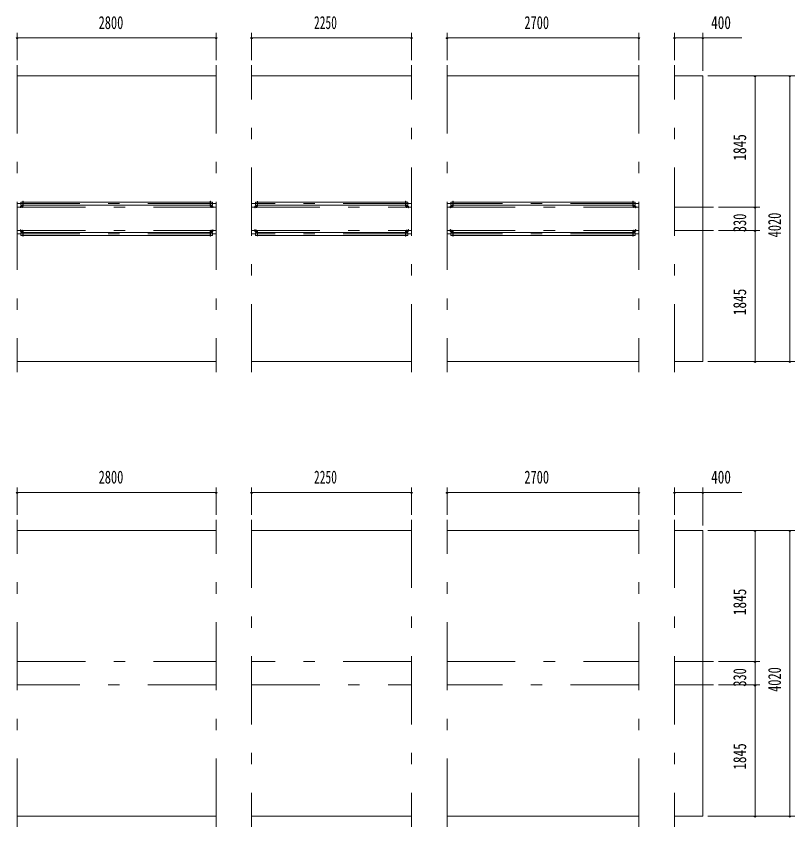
# Model space of a CAD drawing. Units: millimetres, scale not verified. Extents: x -34085 to 34091, y -14700 to 14700.
# Drawn here: x -20044 to -9085, y -10937 to 468 of the extents above; entities that cross this region are included whole.
import ezdxf
from ezdxf.enums import TextEntityAlignment as Align

# ---------------------------------------------------------------- set-up
doc = ezdxf.new("R2010")
doc.units = ezdxf.units.MM
doc.header["$LTSCALE"] = 80
doc.linetypes.add('USER3', pattern=[24, 12, -5, 2, -5])
for name, color, linetype, lineweight in [('0-2_1-07BOLD', 7, 'Continuous', 18), ('0-3_1-27CENTER', 3, 'USER3', 18), ('0-5_1-57DIM', 3, 'Continuous', 18)]:
    doc.layers.add(name, color=color, linetype=linetype, lineweight=lineweight)
doc.styles.add('ＭＳ ゴシック', font='')
doc.styles.get('ＭＳ ゴシック').set_extended_font_data('MS Gothic')

msp = doc.modelspace()

# ---------------------------------------------------------------- linework, layer by layer
at = {"layer": '0-2_1-07BOLD'}
for p, q in [((-17229.62, -372.46), (-20029.62, -372.46)), ((-14479.62, -372.46), (-16729.62, -372.46)), ((-11279.62, -372.46), (-13979.62, -372.46)), ((-19945.07, -2146.96), (-17314.17, -2146.96)), ((-14564.17, -2146.96), (-16645.07, -2146.96)), ((-11364.16, -2146.96), (-13895.07, -2146.96)), ((-19979.87, -2204.26), (-19950.27, -2204.26)), ((-19950.27, -2207.46), (-19979.87, -2207.46)), ((-19948.27, -2189.65), (-19977.12, -2189.65)), ((-17314.17, -2189.65), (-19945.07, -2189.65)), ((-17308.97, -2204.26), (-17279.37, -2204.26)), ((-17279.37, -2207.46), (-17308.97, -2207.46)), ((-17274.17, -2209.46), (-17274.17, -2229.46)), ((-16679.87, -2204.26), (-16650.27, -2204.26)), ((-16650.27, -2207.46), (-16679.87, -2207.46)), ((-16677.12, -2189.65), (-16648.27, -2189.65)), ((-16645.07, -2189.65), (-14564.17, -2189.65)), ((-14558.97, -2204.26), (-14529.37, -2204.26)), ((-14529.37, -2207.46), (-14558.97, -2207.46)), ((-14524.16, -2209.46), (-14524.16, -2229.46)), ((-13929.87, -2204.26), (-13900.27, -2204.26)), ((-13900.27, -2207.46), (-13929.87, -2207.46)), ((-13927.11, -2189.65), (-13898.27, -2189.65)), ((-13895.07, -2189.65), (-11364.16, -2189.65)), ((-11358.97, -2204.26), (-11329.37, -2204.26)), ((-11329.37, -2207.46), (-11358.97, -2207.46)), ((-11324.17, -2209.46), (-11324.17, -2229.46)), ((-19950.27, -2557.45), (-19979.87, -2557.45)), ((-19979.87, -2560.66), (-19950.27, -2560.66)), ((-19945.07, -2575.26), (-17314.17, -2575.26)), ((-17314.17, -2617.95), (-19945.07, -2617.95)), ((-17308.97, -2557.45), (-17279.37, -2557.45)), ((-17279.37, -2560.66), (-17308.97, -2560.66)), ((-16650.27, -2557.45), (-16679.87, -2557.45)), ((-16679.87, -2560.66), (-16650.27, -2560.66)), ((-16645.07, -2575.26), (-14564.17, -2575.26)), ((-14564.17, -2617.95), (-16645.07, -2617.95)), ((-14558.97, -2557.45), (-14529.37, -2557.45)), ((-14529.37, -2560.66), (-14558.97, -2560.66)), ((-13900.27, -2557.45), (-13929.87, -2557.45)), ((-13929.87, -2560.66), (-13900.27, -2560.66)), ((-13895.07, -2575.26), (-11364.16, -2575.26)), ((-11364.16, -2617.95), (-13895.07, -2617.95)), ((-11358.97, -2557.45), (-11329.37, -2557.45)), ((-11329.37, -2560.66), (-11358.97, -2560.66)), ((-20029.62, -4392.46), (-17229.62, -4392.46)), ((-16729.62, -4392.46), (-14479.62, -4392.46)), ((-13979.62, -4392.46), (-11279.62, -4392.46)), ((-17229.62, -6767.46), (-20029.62, -6767.46)), ((-14479.62, -6767.46), (-16729.62, -6767.46)), ((-11279.62, -6767.46), (-13979.62, -6767.46)), ((-20029.62, -10787.46), (-17229.62, -10787.46)), ((-16729.62, -10787.46), (-14479.62, -10787.46)), ((-13979.62, -10787.46), (-11279.62, -10787.46))]:
    msp.add_line(p, q, dxfattribs=at)
for points in [[(-10779.62, -4392.46), (-10379.62, -4392.46), (-10379.62, -372.46), (-10779.62, -372.46)], [(-19977.12, -2189.65), (-19977.12, -2146.96), (-19948.27, -2146.96)], [(-19948.27, -2202.26), (-19948.27, -2136.46), (-19945.07, -2136.46), (-19945.07, -2202.26)], [(-17310.97, -2202.26), (-17310.97, -2136.46), (-17314.17, -2136.46), (-17314.17, -2202.26)], [(-17310.97, -2146.96), (-17282.12, -2146.96), (-17282.12, -2189.65), (-17310.97, -2189.65)], [(-16648.27, -2146.96), (-16677.12, -2146.96), (-16677.12, -2189.65)], [(-16648.27, -2202.26), (-16648.27, -2136.46), (-16645.07, -2136.46), (-16645.07, -2202.26)], [(-14560.97, -2202.26), (-14560.97, -2136.46), (-14564.17, -2136.46), (-14564.17, -2202.26)], [(-14560.97, -2189.65), (-14532.12, -2189.65), (-14532.12, -2146.96), (-14560.97, -2146.96)], [(-13898.27, -2146.96), (-13927.11, -2146.96), (-13927.11, -2189.65)], [(-13898.27, -2202.26), (-13898.27, -2136.46), (-13895.06, -2136.46), (-13895.06, -2202.26)], [(-11360.97, -2202.26), (-11360.97, -2136.46), (-11364.16, -2136.46), (-11364.16, -2202.26)], [(-11360.97, -2189.65), (-11332.12, -2189.65), (-11332.12, -2146.96), (-11360.97, -2146.96)], [(-19981.87, -2209.46), (-19981.87, -2229.46), (-19985.07, -2229.46), (-19985.07, -2209.46)], [(-17274.17, -2229.46), (-17277.37, -2229.46), (-17277.37, -2209.46)], [(-16681.87, -2209.46), (-16681.87, -2229.46), (-16685.07, -2229.46), (-16685.07, -2209.46)], [(-14524.16, -2229.46), (-14527.37, -2229.46), (-14527.37, -2209.46)], [(-13931.87, -2209.46), (-13931.87, -2229.46), (-13935.07, -2229.46), (-13935.07, -2209.46)], [(-11324.17, -2229.46), (-11327.37, -2229.46), (-11327.37, -2209.46)], [(-19981.87, -2555.46), (-19981.87, -2535.46), (-19985.07, -2535.46), (-19985.07, -2555.46)], [(-19948.27, -2617.95), (-19977.12, -2617.95), (-19977.12, -2575.26), (-19948.27, -2575.26)], [(-19948.27, -2562.66), (-19948.27, -2628.46), (-19945.07, -2628.46), (-19945.07, -2562.66)], [(-17310.97, -2562.66), (-17310.97, -2628.46), (-17314.17, -2628.46), (-17314.17, -2562.66)], [(-17310.97, -2575.26), (-17282.12, -2575.26), (-17282.12, -2617.95), (-17310.97, -2617.95)], [(-17277.37, -2555.46), (-17277.37, -2535.46), (-17274.17, -2535.46), (-17274.17, -2555.46)], [(-16681.87, -2555.46), (-16681.87, -2535.46), (-16685.07, -2535.46), (-16685.07, -2555.46)], [(-16648.27, -2617.95), (-16677.12, -2617.95), (-16677.12, -2575.26), (-16648.27, -2575.26)], [(-16648.27, -2562.66), (-16648.27, -2628.46), (-16645.07, -2628.46), (-16645.07, -2562.66)], [(-14560.97, -2562.66), (-14560.97, -2628.46), (-14564.17, -2628.46), (-14564.17, -2562.66)], [(-14560.97, -2575.26), (-14532.12, -2575.26), (-14532.12, -2617.95), (-14560.97, -2617.95)], [(-14527.37, -2555.46), (-14527.37, -2535.46), (-14524.16, -2535.46), (-14524.16, -2555.46)], [(-13931.87, -2555.46), (-13931.87, -2535.46), (-13935.07, -2535.46), (-13935.07, -2555.46)], [(-13898.27, -2617.95), (-13927.11, -2617.95), (-13927.11, -2575.26), (-13898.27, -2575.26)], [(-13898.27, -2562.66), (-13898.27, -2628.46), (-13895.06, -2628.46), (-13895.06, -2562.66)], [(-11360.97, -2562.66), (-11360.97, -2628.46), (-11364.16, -2628.46), (-11364.16, -2562.66)], [(-11360.97, -2575.26), (-11332.12, -2575.26), (-11332.12, -2617.95), (-11360.97, -2617.95)], [(-11327.37, -2555.46), (-11327.37, -2535.46), (-11324.17, -2535.46), (-11324.17, -2555.46)], [(-10779.62, -10787.46), (-10379.62, -10787.46), (-10379.62, -6767.46), (-10779.62, -6767.46)]]:
    msp.add_lwpolyline(points, dxfattribs=at)
for centre, radius, start, end in [((-19979.87, -2209.46), 5.2, 90, 180), ((-19979.87, -2209.46), 2, 90, 180), ((-19950.27, -2202.26), 2, 270, 0), ((-19950.27, -2202.26), 5.2, 270, 0), ((-17308.97, -2202.26), 5.2, 180, 270), ((-17308.97, -2202.26), 2, 180, 270), ((-17279.37, -2209.46), 5.2, 0, 90), ((-17279.37, -2209.46), 2, 0, 90), ((-16679.87, -2209.46), 5.2, 90, 180), ((-16679.87, -2209.46), 2, 90, 180), ((-16650.27, -2202.26), 2, 270, 0), ((-16650.27, -2202.26), 5.2, 270, 0), ((-14558.97, -2202.26), 5.2, 180, 270), ((-14558.97, -2202.26), 2, 180, 270), ((-14529.37, -2209.46), 5.2, 0, 90), ((-14529.37, -2209.46), 2, 0, 90), ((-13929.87, -2209.46), 5.2, 90, 180), ((-13929.87, -2209.46), 2, 90, 180), ((-13900.27, -2202.26), 2, 270, 0), ((-13900.27, -2202.26), 5.2, 270, 0), ((-11358.97, -2202.26), 5.2, 180, 270), ((-11358.97, -2202.26), 2, 180, 270), ((-11329.37, -2209.46), 5.2, 0, 90), ((-11329.37, -2209.46), 2, 0, 90), ((-19979.87, -2555.46), 5.2, 180, 270), ((-19979.87, -2555.46), 2, 180, 270), ((-19950.27, -2562.66), 5.2, 0, 90), ((-19950.27, -2562.66), 2, 0, 90), ((-17308.97, -2562.66), 5.2, 90, 180), ((-17308.97, -2562.66), 2, 90, 180), ((-17279.37, -2555.46), 2, 270, 0), ((-17279.37, -2555.46), 5.2, 270, 0), ((-16679.87, -2555.46), 5.2, 180, 270), ((-16679.87, -2555.46), 2, 180, 270), ((-16650.27, -2562.66), 5.2, 0, 90), ((-16650.27, -2562.66), 2, 0, 90), ((-14558.97, -2562.66), 5.2, 90, 180), ((-14558.97, -2562.66), 2, 90, 180), ((-14529.37, -2555.46), 2, 270, 0), ((-14529.37, -2555.46), 5.2, 270, 0), ((-13929.87, -2555.46), 5.2, 180, 270), ((-13929.87, -2555.46), 2, 180, 270), ((-13900.27, -2562.66), 5.2, 0, 90), ((-13900.27, -2562.66), 2, 0, 90), ((-11358.97, -2562.66), 5.2, 90, 180), ((-11358.97, -2562.66), 2, 90, 180), ((-11329.37, -2555.46), 2, 270, 0), ((-11329.37, -2555.46), 5.2, 270, 0)]:
    msp.add_arc(centre, radius, start, end, dxfattribs=at)
at = {"layer": '0-3_1-27CENTER'}
for p, q in [((-20029.62, -222.46), (-20029.62, -4542.46)), ((-17229.62, -222.46), (-17229.62, -4542.46)), ((-16729.62, -4542.46), (-16729.62, -222.46)), ((-14479.62, -4542.46), (-14479.62, -222.46)), ((-13979.62, -222.46), (-13979.62, -4542.46)), ((-11279.62, -222.46), (-11279.62, -4542.46)), ((-10779.62, -4542.46), (-10779.62, -222.46)), ((-17229.62, -2168.31), (-20029.62, -2168.31)), ((-20029.62, -2217.46), (-17229.62, -2217.46)), ((-19960.07, -2226.46), (-19960.07, -2184.66)), ((-17299.17, -2226.46), (-17299.17, -2184.66)), ((-14479.62, -2168.31), (-16729.62, -2168.31)), ((-16729.62, -2217.46), (-14479.62, -2217.46)), ((-16660.07, -2226.46), (-16660.07, -2184.66)), ((-14549.17, -2226.46), (-14549.17, -2184.66)), ((-11279.62, -2168.31), (-13979.62, -2168.31)), ((-13979.62, -2217.46), (-11279.62, -2217.46)), ((-13910.07, -2226.46), (-13910.07, -2184.66)), ((-11349.17, -2226.46), (-11349.17, -2184.66)), ((-10779.62, -2217.46), (-10229.62, -2217.46)), ((-20029.62, -2547.46), (-17229.62, -2547.46)), ((-17229.62, -2596.61), (-20029.62, -2596.61)), ((-19960.07, -2580.26), (-19960.07, -2538.46)), ((-17299.17, -2538.46), (-17299.17, -2580.26)), ((-16729.62, -2547.46), (-14479.62, -2547.46)), ((-14479.62, -2596.61), (-16729.62, -2596.61)), ((-16660.07, -2538.46), (-16660.07, -2580.26)), ((-14549.17, -2538.46), (-14549.17, -2580.26)), ((-13979.62, -2547.46), (-11279.62, -2547.46)), ((-11279.62, -2596.61), (-13979.62, -2596.61)), ((-13910.07, -2538.46), (-13910.07, -2580.26)), ((-11349.17, -2538.46), (-11349.17, -2580.26)), ((-10229.62, -2547.46), (-10779.62, -2547.46)), ((-20029.62, -10937.46), (-20029.62, -6617.46)), ((-17229.62, -10937.46), (-17229.62, -6617.46)), ((-16729.62, -6617.46), (-16729.62, -10937.46)), ((-14479.62, -6617.46), (-14479.62, -10937.46)), ((-13979.62, -10937.46), (-13979.62, -6617.46)), ((-11279.62, -10937.46), (-11279.62, -6617.46)), ((-10779.62, -6617.46), (-10779.62, -10937.46)), ((-20029.62, -8612.46), (-17229.62, -8612.46)), ((-14479.62, -8612.46), (-16729.62, -8612.46)), ((-13979.62, -8612.46), (-11279.62, -8612.46)), ((-10779.62, -8612.46), (-10229.62, -8612.46)), ((-17229.62, -8942.46), (-20029.62, -8942.46)), ((-16729.62, -8942.46), (-14479.62, -8942.46)), ((-11279.62, -8942.46), (-13979.62, -8942.46)), ((-10229.62, -8942.46), (-10779.62, -8942.46))]:
    msp.add_line(p, q, dxfattribs=at)
at = {"layer": '0-5_1-57DIM'}
for p, q in [((-20029.62, 232.54), (-20029.62, -152.46)), ((-17229.62, 232.54), (-17229.62, -152.46)), ((-16729.62, -152.46), (-16729.62, 232.54)), ((-14479.62, -152.46), (-14479.62, 232.54)), ((-13979.62, 232.54), (-13979.62, -152.46)), ((-11279.62, 232.54), (-11279.62, -152.46)), ((-10779.62, -152.46), (-10779.62, 232.54)), ((-10379.62, 232.54), (-10379.62, -302.46)), ((-20015.62, 162.54), (-20043.62, 162.54)), ((-20029.62, 162.54), (-17229.62, 162.54)), ((-17215.62, 162.54), (-17243.62, 162.54)), ((-16715.62, 162.54), (-16743.62, 162.54)), ((-16729.62, 162.54), (-14479.62, 162.54)), ((-14465.62, 162.54), (-14493.62, 162.54)), ((-13965.62, 162.54), (-13993.62, 162.54)), ((-13979.62, 162.54), (-11279.62, 162.54)), ((-11265.62, 162.54), (-11293.62, 162.54)), ((-10765.62, 162.54), (-10793.62, 162.54)), ((-10779.62, 162.54), (-10379.62, 162.54)), ((-10365.62, 162.54), (-10393.62, 162.54)), ((-9830.12, 162.54), (-10379.62, 162.54)), ((-10309.62, -372.46), (-9084.62, -372.46)), ((-9630.62, -372.46), (-9658.62, -372.46)), ((-9644.62, -372.46), (-9644.62, -2217.46)), ((-9140.62, -372.46), (-9168.62, -372.46)), ((-9154.62, -372.46), (-9154.62, -4392.46)), ((-10159.62, -2217.46), (-9574.62, -2217.46)), ((-9630.62, -2217.46), (-9658.62, -2217.46)), ((-9644.62, -2217.46), (-9644.62, -2547.46)), ((-9574.62, -2547.46), (-10159.62, -2547.46)), ((-9630.62, -2547.46), (-9658.62, -2547.46)), ((-9644.62, -2547.46), (-9644.62, -4392.46)), ((-10309.62, -4392.46), (-9084.62, -4392.46)), ((-9630.62, -4392.46), (-9658.62, -4392.46)), ((-9140.62, -4392.46), (-9168.62, -4392.46)), ((-20015.62, -6232.46), (-20043.62, -6232.46)), ((-20029.62, -6547.46), (-20029.62, -6162.46)), ((-20029.62, -6232.46), (-17229.62, -6232.46)), ((-17215.62, -6232.46), (-17243.62, -6232.46)), ((-17229.62, -6547.46), (-17229.62, -6162.46)), ((-16715.62, -6232.46), (-16743.62, -6232.46)), ((-16729.62, -6162.46), (-16729.62, -6547.46)), ((-16729.62, -6232.46), (-14479.62, -6232.46)), ((-14465.62, -6232.46), (-14493.62, -6232.46)), ((-14479.62, -6162.46), (-14479.62, -6547.46)), ((-13965.62, -6232.46), (-13993.62, -6232.46)), ((-13979.62, -6547.46), (-13979.62, -6162.46)), ((-13979.62, -6232.46), (-11279.62, -6232.46)), ((-11265.62, -6232.46), (-11293.62, -6232.46)), ((-11279.62, -6547.46), (-11279.62, -6162.46)), ((-10765.62, -6232.46), (-10793.62, -6232.46)), ((-10779.62, -6162.46), (-10779.62, -6547.46)), ((-10779.62, -6232.46), (-10379.62, -6232.46)), ((-10365.62, -6232.46), (-10393.62, -6232.46)), ((-10379.62, -6697.46), (-10379.62, -6162.46)), ((-10379.62, -6232.46), (-9830.12, -6232.46)), ((-9084.62, -6767.46), (-10309.62, -6767.46)), ((-9630.62, -6767.46), (-9658.62, -6767.46)), ((-9644.62, -6767.46), (-9644.62, -8612.46)), ((-9140.62, -6767.46), (-9168.62, -6767.46)), ((-9154.62, -6767.46), (-9154.62, -10787.46)), ((-10159.62, -8612.46), (-9574.62, -8612.46)), ((-9630.62, -8612.46), (-9658.62, -8612.46)), ((-9644.62, -8612.46), (-9644.62, -8942.46)), ((-9574.62, -8942.46), (-10159.62, -8942.46)), ((-9630.62, -8942.46), (-9658.62, -8942.46)), ((-9644.62, -8942.46), (-9644.62, -10787.46)), ((-10309.62, -10787.46), (-9084.62, -10787.46)), ((-9630.62, -10787.46), (-9658.62, -10787.46)), ((-9140.62, -10787.46), (-9168.62, -10787.46))]:
    msp.add_line(p, q, dxfattribs=at)
for centre in [(-20029.62, 162.54), (-17229.62, 162.54), (-16729.62, 162.54), (-14479.62, 162.54), (-13979.62, 162.54), (-11279.62, 162.54), (-10779.62, 162.54), (-10379.62, 162.54), (-9644.62, -372.46), (-9154.62, -372.46), (-9644.62, -2217.46), (-9644.62, -2547.46), (-9644.62, -4392.46), (-9154.62, -4392.46), (-20029.62, -6232.46), (-17229.62, -6232.46), (-16729.62, -6232.46), (-14479.62, -6232.46), (-13979.62, -6232.46), (-11279.62, -6232.46), (-10779.62, -6232.46), (-10379.62, -6232.46), (-9644.62, -6767.46), (-9154.62, -6767.46), (-9644.62, -8612.46), (-9644.62, -8942.46), (-9644.62, -10787.46), (-9154.62, -10787.46)]:
    msp.add_arc(centre, 14, 180, 0, dxfattribs=at)

# ---------------------------------------------------------------- texts
at = {"layer": '0-5_1-57DIM', "color": 7, "style": 'ＭＳ ゴシック'}
for s, width, p in [('2800', 0.7, (-18883.4, 232.54)), ('2250', 0.65, (-15851.97, 232.54)), ('2700', 0.7, (-12890.86, 232.54)), ('400', 0.75, (-10262.54, 232.54)), ('2800', 0.7, (-18883.4, -6162.46)), ('2250', 0.65, (-15851.97, -6162.46)), ('2700', 0.7, (-12890.86, -6162.46)), ('400', 0.75, (-10262.54, -6162.46))]:
    msp.add_text(s, height=182.3, dxfattribs=dict(at, width=width)).set_placement(p, align=Align.BOTTOM_LEFT)
for s, width, p in [('1845', 0.75, (-9714.62, -1564.07)), ('330', 0.7, (-9714.62, -2571.21)), ('4020', 0.7, (-9224.62, -2644.11)), ('1845', 0.75, (-9714.62, -3739.07)), ('1845', 0.75, (-9714.62, -7959.08)), ('330', 0.7, (-9714.62, -8966.22)), ('4020', 0.7, (-9224.62, -9039.12)), ('1845', 0.75, (-9714.62, -10134.08))]:
    msp.add_text(s, height=182.3, rotation=90, dxfattribs=dict(at, width=width)).set_placement(p, align=Align.BOTTOM_LEFT)

doc.saveas('drawing.dxf')
